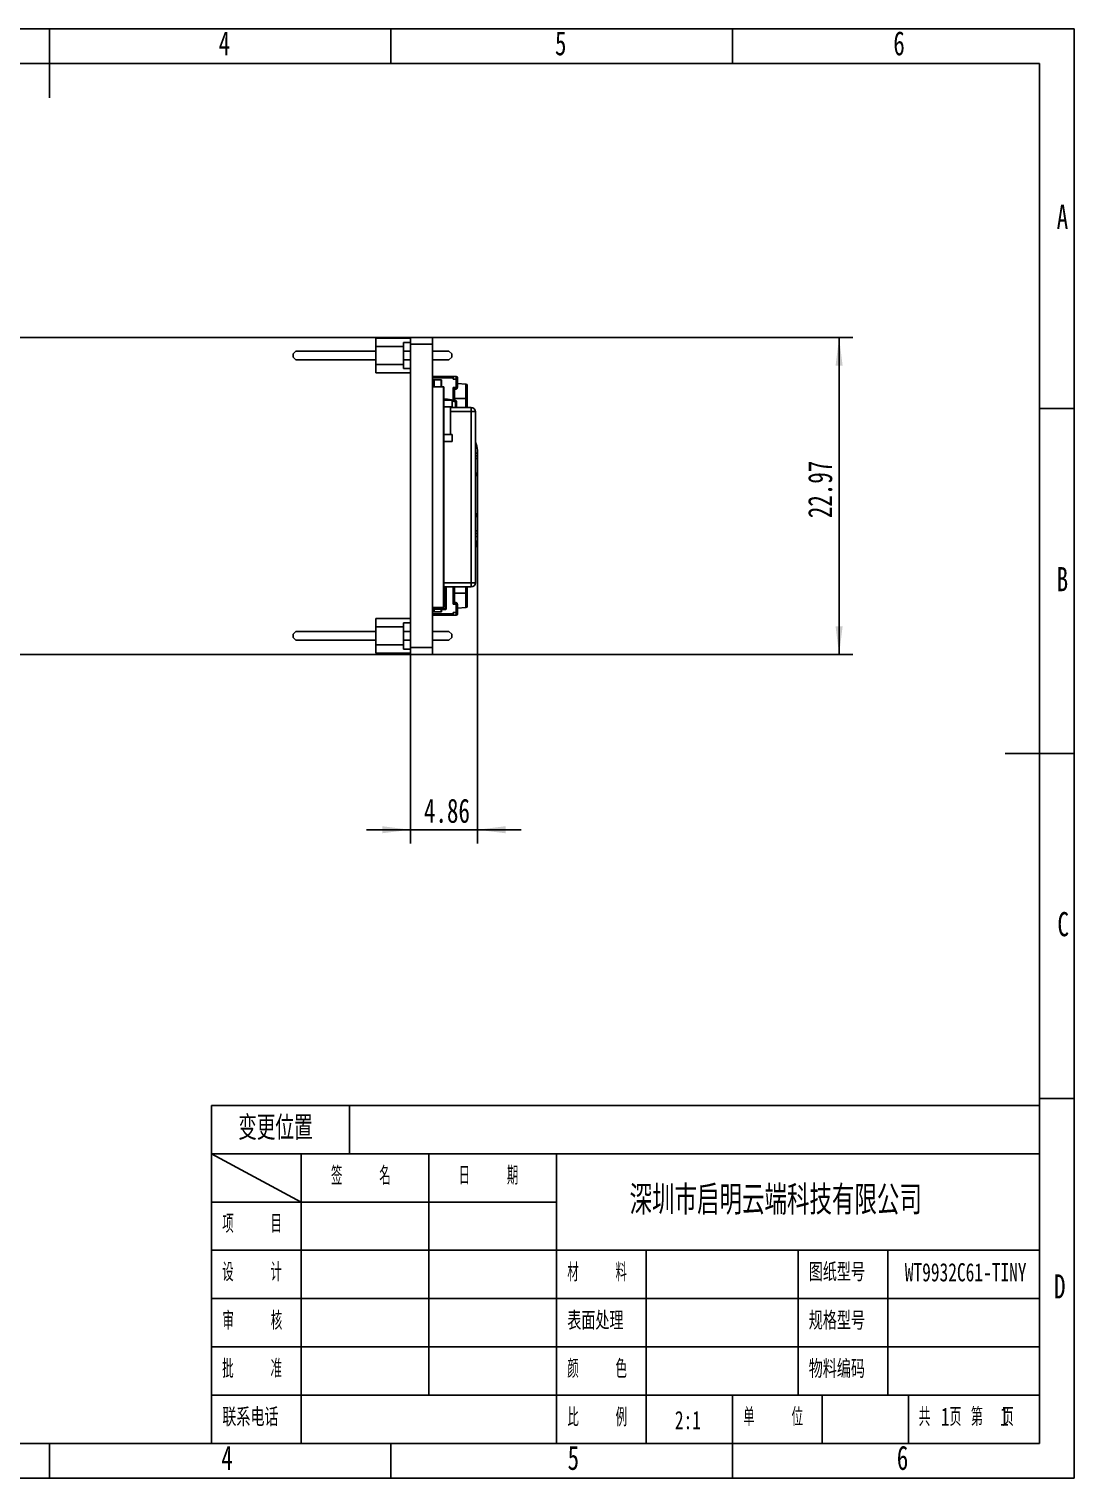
# Model space of a CAD drawing. Header units: millimetres. Extents: x 0 to 297, y 0 to 210.
# Drawn here: x 145.5 to 297, y 0 to 210 of the extents above; entities that cross this region are included whole.
import ezdxf

# ---------------------------------------------------------------- set-up
doc = ezdxf.new("R2010")
doc.units = ezdxf.units.MM
doc.linetypes.add('CENTERX2', pattern=[20.32, 12.7, -2.54, 2.54, -2.54])
doc.layers.add('图框', color=7, linetype='Continuous')
doc.styles.add('SLDTEXTSTYLE0', font='TXT', dxfattribs={"width": 0.7})
doc.styles.add('SLDTEXTSTYLE1', font='TXT', dxfattribs={"width": 0.7, "bigfont": 'bigfont'})
doc.styles.add('SLDTEXTSTYLE2', font='TXT', dxfattribs={"width": 0.566667, "bigfont": 'bigfont'})
doc.styles.add('SLDTEXTSTYLE3', font='TXT', dxfattribs={"width": 0.588889, "bigfont": 'bigfont'})
doc.dimstyles.new('SLDDIMSTYLE0', dxfattribs={"dimtxt": 3.5, "dimasz": 4.08, "dimexe": 0, "dimexo": 0.0625, "dimgap": 0.875, "dimtad": 2, "dimlfac": 0.5, "dimrnd": 1e-09, "dimzin": 12, "dimdsep": 46, "dimtxsty": 'SLDTEXTSTYLE0', "dimsah": 1, "dimcen": 0.09, "dimadec": 0, "dimazin": 3, "dimtfac": 1, "dimtofl": 0, "dimtmove": 0, "dimatfit": 3, "dimfxl": 0, "dimfrac": 2, "dimtolj": 1, "dimtzin": 12, "dimarcsym": 0})
doc.dimstyles.new('SLDDIMSTYLE1', dxfattribs={"dimtxt": 3.5, "dimasz": 4.08, "dimexe": 0, "dimexo": 0.0625, "dimgap": 0.875, "dimtad": 2, "dimlfac": 0.5, "dimrnd": 1e-09, "dimzin": 12, "dimdsep": 46, "dimtxsty": 'SLDTEXTSTYLE0', "dimsah": 1, "dimcen": 0.09, "dimadec": 0, "dimazin": 3, "dimtfac": 1, "dimtmove": 0, "dimatfit": 0, "dimfxl": 0, "dimfrac": 2, "dimtolj": 1, "dimtzin": 12, "dimarcsym": 0})

# ---------------------------------------------------------------- blocks, each defined once
blk = doc.blocks.new('_D')
at = {"layer": '图框'}
for p, q in [((122.82, 165.3), (264.95, 165.3)), ((262.95, 165.3), (262.95, 119.35)), ((122.82, 119.35), (264.95, 119.35))]:
    blk.add_line(p, q, dxfattribs=at)
for points in [[(262.95, 165.3), (262.44, 161.22), (263.46, 161.22)], [(262.95, 119.35), (263.46, 123.43), (262.44, 123.43)]]:
    blk.add_solid(points, dxfattribs=at)
at = {"layer": '图框', "insert": (258.44, 139.1), "char_height": 3.5, "attachment_point": 1, "rotation": 90, "style": 'SLDTEXTSTYLE0'}
blk.add_mtext('22.97', dxfattribs=at)
blk = doc.blocks.new('_D_5')
at = {"layer": '图框'}
for p, q in [((210.53, 136.06), (210.53, 91.95)), ((200.81, 119.35), (200.81, 91.95)), ((200.81, 93.95), (194.46, 93.95)), ((200.81, 93.95), (210.53, 93.95)), ((210.53, 93.95), (216.88, 93.95))]:
    blk.add_line(p, q, dxfattribs=at)
for points in [[(200.81, 93.95), (196.73, 94.46), (196.73, 93.44)], [(210.53, 93.95), (214.61, 93.44), (214.61, 94.46)]]:
    blk.add_solid(points, dxfattribs=at)
at = {"layer": '图框', "insert": (202.78, 98.46), "char_height": 3.5, "attachment_point": 1, "style": 'SLDTEXTSTYLE0'}
blk.add_mtext('4.86', dxfattribs=at)

msp = doc.modelspace()

# ---------------------------------------------------------------- linework, layer by layer
at = {"color": 7, "linetype": 'Continuous', "lineweight": 25}
for p, q in [((200.807, 165.181), (195.807, 165.181)), ((195.807, 165.181), (195.807, 163.981)), ((195.807, 161.381), (195.807, 163.981)), ((199.807, 163.981), (195.807, 163.981)), ((199.807, 164.581), (200.807, 164.581)), ((199.807, 163.981), (199.807, 164.581)), ((199.807, 163.981), (199.807, 161.381)), ((200.807, 164.312), (200.807, 165.303)), ((200.807, 165.303), (204.007, 165.303)), ((200.807, 164.312), (204.007, 164.312)), ((200.807, 120.344), (200.807, 164.312)), ((204.007, 164.312), (204.007, 165.303)), ((204.007, 120.344), (204.007, 164.312)), ((184.207, 163.321), (183.807, 162.921)), ((183.807, 162.921), (183.807, 162.441)), ((183.807, 162.441), (184.207, 162.041)), ((195.807, 163.321), (184.207, 163.321)), ((184.207, 162.041), (195.807, 162.041)), ((200.807, 163.321), (199.807, 163.321)), ((199.807, 162.041), (200.807, 162.041)), ((206.407, 163.321), (204.007, 163.321)), ((204.007, 162.041), (206.407, 162.041)), ((206.807, 162.921), (206.407, 163.321)), ((206.407, 162.041), (206.807, 162.441)), ((206.807, 162.441), (206.807, 162.921)), ((199.807, 161.381), (195.807, 161.381)), ((195.807, 161.381), (195.807, 160.181)), ((200.807, 160.181), (195.807, 160.181)), ((199.807, 160.781), (199.807, 161.381)), ((200.807, 160.781), (199.807, 160.781)), ((204.027, 159.638), (207.027, 159.638)), ((204.027, 159.438), (204.027, 159.638)), ((207.027, 159.638), (207.027, 159.438)), ((207.427, 159.638), (207.027, 159.638)), ((207.427, 159.238), (207.427, 159.638)), ((204.007, 159.138), (204.236, 159.138)), ((204.197, 158.158), (204.007, 158.158)), ((204.707, 158.157), (204.007, 158.157)), ((204.007, 158.144), (204.027, 158.144)), ((207.027, 159.438), (204.027, 159.438)), ((204.027, 159.438), (204.027, 159.138)), ((204.027, 158.144), (204.027, 126.144)), ((205.627, 158.144), (204.027, 158.144)), ((204.203, 158.159), (204.203, 158.157)), ((204.211, 158.159), (204.211, 158.157)), ((204.229, 158.159), (204.229, 158.157)), ((204.229, 158.159), (204.235, 158.159)), ((204.236, 159.138), (205.295, 159.138)), ((204.236, 158.159), (204.236, 158.157)), ((204.236, 158.159), (204.318, 158.159)), ((204.318, 158.159), (204.318, 158.157)), ((204.318, 158.159), (204.318, 158.157)), ((204.318, 158.159), (204.318, 158.159)), ((204.319, 158.159), (204.319, 158.157)), ((204.319, 158.159), (204.319, 158.157)), ((204.319, 158.159), (204.319, 158.157)), ((204.319, 158.159), (204.319, 158.157)), ((204.321, 158.159), (204.321, 158.157)), ((204.321, 158.159), (204.321, 158.157)), ((204.366, 158.159), (204.448, 158.159)), ((204.366, 158.159), (204.366, 158.157)), ((204.448, 158.159), (204.448, 158.157)), ((204.448, 158.159), (204.448, 158.157)), ((204.448, 158.159), (204.448, 158.159)), ((204.448, 158.159), (204.448, 158.157)), ((204.449, 158.159), (204.449, 158.157)), ((204.449, 158.159), (204.449, 158.157)), ((204.449, 158.159), (204.449, 158.157)), ((204.451, 158.159), (204.451, 158.157)), ((204.473, 158.159), (204.473, 158.157)), ((204.707, 158.158), (204.479, 158.158)), ((204.707, 158.158), (204.707, 158.157)), ((204.707, 158.157), (204.707, 158.144)), ((204.707, 158.148), (204.714, 158.144)), ((204.714, 158.144), (204.707, 158.147)), ((205.295, 159.138), (205.295, 158.144)), ((205.332, 159.138), (205.295, 159.138)), ((205.332, 158.144), (205.332, 159.138)), ((205.627, 158.144), (205.627, 126.144)), ((205.627, 158.144), (205.647, 158.144)), ((205.647, 158.144), (205.647, 156.912)), ((207.027, 159.438), (207.027, 159.238)), ((207.427, 159.238), (207.027, 159.238)), ((207.427, 158.038), (207.027, 158.038)), ((207.027, 158.038), (207.027, 156.208)), ((207.227, 158.038), (207.027, 158.038)), ((207.227, 158.038), (207.227, 156.177)), ((207.427, 157.818), (207.227, 157.818)), ((207.427, 158.038), (207.427, 159.238)), ((207.427, 159.238), (207.627, 159.238)), ((207.427, 157.818), (207.427, 158.038)), ((207.627, 159.438), (207.627, 159.238)), ((207.627, 159.238), (207.627, 158.142)), ((208.837, 158.543), (207.627, 158.607)), ((207.627, 158.142), (207.627, 158.113)), ((208.837, 156.438), (208.837, 158.543)), ((209.027, 158.344), (209.027, 155.144)), ((204.007, 156.244), (204.027, 156.244)), ((205.647, 156.912), (205.627, 156.912)), ((205.647, 151.987), (205.647, 156.912)), ((205.647, 156.334), (206.206, 156.334)), ((206.847, 156.217), (205.647, 156.217)), ((206.206, 156.334), (207.336, 156.16)), ((206.847, 156.217), (206.847, 155.217)), ((207.506, 155.962), (207.336, 155.962)), ((207.506, 155.962), (207.506, 155.144)), ((207.508, 155.508), (207.506, 155.508)), ((207.508, 155.415), (207.506, 155.415)), ((207.508, 155.508), (207.508, 155.415)), ((207.508, 155.415), (207.508, 155.381)), ((204.007, 155.344), (204.027, 155.344)), ((204.027, 154.744), (204.007, 154.744)), ((204.007, 153.714), (204.024, 153.714)), ((206.847, 155.217), (205.647, 155.217)), ((206.627, 155.217), (206.627, 151.217)), ((209.627, 155.144), (206.627, 155.144)), ((207.508, 155.381), (207.506, 155.381)), ((207.508, 155.288), (207.506, 155.288)), ((207.508, 155.275), (207.506, 155.275)), ((207.508, 155.238), (207.506, 155.238)), ((207.508, 155.202), (207.506, 155.202)), ((207.508, 155.381), (207.508, 155.288)), ((207.508, 155.202), (207.508, 155.144)), ((209.627, 154.544), (209.627, 155.144)), ((209.627, 129.744), (209.627, 154.544)), ((209.627, 154.544), (210.227, 154.544)), ((210.227, 154.544), (210.227, 129.744)), ((210.247, 154.002), (210.227, 154.002)), ((210.247, 153.744), (210.227, 153.744)), ((210.247, 153.65), (210.227, 153.65)), ((210.247, 153.392), (210.227, 153.392)), ((210.247, 153.354), (210.227, 153.354)), ((210.247, 154.002), (210.247, 153.744)), ((210.247, 153.744), (210.247, 153.65)), ((210.247, 153.65), (210.247, 153.392)), ((204.007, 153.144), (204.027, 153.144)), ((205.647, 151.987), (205.627, 151.987)), ((205.647, 148.079), (205.647, 151.987)), ((206.847, 151.217), (205.647, 151.217)), ((206.847, 151.217), (206.847, 150.217)), ((210.247, 153.252), (210.227, 153.252)), ((210.247, 153.153), (210.227, 153.153)), ((210.247, 152.895), (210.227, 152.895)), ((210.247, 152.801), (210.227, 152.801)), ((210.247, 152.543), (210.227, 152.543)), ((210.247, 152.505), (210.227, 152.505)), ((210.247, 152.403), (210.227, 152.403)), ((210.247, 152.147), (210.227, 152.147)), ((210.247, 151.953), (210.227, 151.953)), ((210.247, 151.848), (210.227, 151.848)), ((210.247, 151.825), (210.227, 151.825)), ((210.247, 151.81), (210.227, 151.81)), ((210.247, 151.461), (210.227, 151.461)), ((210.247, 151.437), (210.227, 151.437)), ((210.247, 151.383), (210.227, 151.383)), ((210.247, 151.382), (210.227, 151.382)), ((210.247, 151.325), (210.227, 151.325)), ((210.247, 153.252), (210.247, 153.172)), ((210.247, 153.153), (210.247, 152.895)), ((210.247, 152.895), (210.247, 152.801)), ((210.247, 152.801), (210.247, 152.543)), ((210.247, 152.543), (210.247, 152.523)), ((210.247, 152.147), (210.247, 151.953)), ((210.247, 151.953), (210.247, 151.848)), ((210.247, 151.848), (210.247, 151.825)), ((210.247, 151.825), (210.247, 151.81)), ((210.247, 151.81), (210.247, 151.461)), ((210.247, 151.451), (210.247, 151.437)), ((204.007, 151.144), (204.027, 151.144)), ((204.007, 149.144), (204.027, 149.144)), ((206.847, 150.217), (205.647, 150.217)), ((210.247, 151.164), (210.227, 151.164)), ((210.247, 150.915), (210.227, 150.915)), ((210.247, 150.817), (210.227, 150.817)), ((210.247, 150.797), (210.227, 150.797)), ((210.247, 150.79), (210.227, 150.79)), ((210.247, 150.52), (210.227, 150.52)), ((210.247, 150.432), (210.227, 150.432)), ((210.247, 149.877), (210.227, 149.877)), ((210.247, 149.4), (210.227, 149.4)), ((210.247, 149.14), (210.227, 149.14)), ((210.247, 151.123), (210.247, 151.092)), ((210.247, 150.883), (210.247, 150.878)), ((210.247, 150.797), (210.247, 150.79)), ((210.247, 150.79), (210.247, 150.52)), ((210.247, 150.52), (210.247, 150.432)), ((204.007, 147.144), (204.027, 147.144)), ((205.647, 148.079), (205.627, 148.079)), ((205.647, 142.608), (205.647, 148.079)), ((210.247, 148.484), (210.227, 148.484)), ((210.527, 148.14), (210.227, 148.14)), ((210.247, 147.906), (210.227, 147.906)), ((210.247, 147.694), (210.227, 147.694)), ((210.247, 147.583), (210.227, 147.583)), ((210.247, 147.028), (210.227, 147.028)), ((210.527, 148.94), (210.527, 148.54)), ((210.527, 148.54), (210.527, 148.14)), ((210.527, 148.14), (210.527, 147.74)), ((210.527, 145.1), (210.527, 147.74)), ((204.027, 146.83), (204.007, 146.83)), ((204.027, 146.2), (204.007, 146.2)), ((204.024, 145.954), (204.007, 145.954)), ((204.007, 145.744), (204.027, 145.744)), ((210.247, 146.802), (210.227, 146.802)), ((210.393, 145.493), (210.227, 145.78)), ((210.527, 145.1), (210.527, 144.993)), ((210.527, 144.993), (210.527, 140.007)), ((205.647, 142.608), (205.627, 142.608)), ((205.647, 138.427), (205.647, 142.608)), ((204.007, 139.344), (204.027, 139.344)), ((204.007, 139.144), (204.027, 139.144)), ((204.027, 139.073), (204.007, 139.073)), ((210.393, 139.507), (210.227, 139.22)), ((210.527, 139.9), (210.527, 140.007)), ((210.527, 139.9), (210.527, 137.26)), ((204.027, 138.553), (204.007, 138.553)), ((204.027, 138.534), (204.007, 138.534)), ((204.027, 138.523), (204.007, 138.523)), ((204.027, 138.023), (204.007, 138.023)), ((204.007, 137.663), (204.027, 137.663)), ((204.027, 137.553), (204.007, 137.553)), ((204.007, 137.144), (204.027, 137.144)), ((205.647, 138.427), (205.627, 138.427)), ((205.647, 127.72), (205.647, 138.427)), ((210.527, 136.86), (210.227, 136.86)), ((210.527, 136.86), (210.527, 137.26)), ((210.527, 136.46), (210.527, 136.86)), ((204.007, 135.144), (204.027, 135.144)), ((204.027, 134.786), (204.007, 134.786)), ((210.527, 136.06), (210.527, 136.46)), ((204.007, 134.16), (204.027, 134.16)), ((204.007, 133.824), (204.027, 133.824)), ((204.027, 133.57), (204.007, 133.57)), ((204.007, 133.144), (204.027, 133.144)), ((204.007, 131.144), (204.027, 131.144)), ((204.007, 131.052), (204.027, 131.052)), ((204.007, 130.252), (204.027, 130.252)), ((204.007, 130.244), (204.027, 130.244)), ((204.007, 129.244), (204.027, 129.244)), ((204.007, 129.238), (204.027, 129.238)), ((204.027, 129.182), (204.007, 129.182)), ((204.007, 128.944), (204.027, 128.944)), ((209.627, 129.144), (205.647, 129.144)), ((205.687, 129.144), (205.687, 127.283)), ((206.007, 129.144), (206.007, 125.987)), ((207.027, 129.144), (207.027, 126.644)), ((207.227, 129.144), (207.227, 126.644)), ((208.837, 126.139), (208.837, 128.244)), ((209.027, 129.144), (209.027, 126.339)), ((209.627, 129.144), (209.627, 129.744)), ((209.627, 129.744), (210.227, 129.744)), ((204.007, 128.044), (204.027, 128.044)), ((204.007, 126.144), (204.027, 126.144)), ((205.627, 126.144), (204.027, 126.144)), ((204.107, 126.036), (204.107, 126.144)), ((204.2, 126.036), (204.107, 126.036)), ((204.2, 126.036), (205.407, 125.952)), ((205.407, 126.144), (205.407, 125.952)), ((205.647, 127.72), (205.627, 127.72)), ((205.627, 126.144), (205.647, 126.144)), ((205.647, 126.144), (205.647, 127.72)), ((207.427, 126.644), (207.027, 126.644)), ((207.227, 126.644), (207.027, 126.644)), ((207.427, 126.865), (207.227, 126.865)), ((207.427, 126.644), (207.427, 126.865)), ((207.427, 125.444), (207.427, 126.644)), ((207.627, 126.569), (207.627, 126.541)), ((207.627, 126.541), (207.627, 125.444)), ((208.837, 126.139), (207.627, 126.076)), ((200.807, 124.541), (195.807, 124.541)), ((195.807, 124.541), (195.807, 123.341)), ((199.807, 123.941), (200.807, 123.941)), ((199.807, 123.341), (199.807, 123.941)), ((204.007, 125.544), (204.236, 125.544)), ((204.027, 125.544), (204.027, 125.244)), ((204.027, 125.044), (204.027, 125.244)), ((204.027, 125.244), (207.027, 125.244)), ((207.027, 125.044), (204.027, 125.044)), ((205.407, 125.852), (204.2, 125.936)), ((204.236, 125.544), (205.295, 125.544)), ((204.555, 125.042), (204.555, 125.044)), ((204.673, 125.042), (204.673, 125.044)), ((204.756, 125.042), (204.756, 125.044)), ((204.945, 125.042), (204.945, 125.044)), ((205.143, 125.042), (205.143, 125.044)), ((205.226, 125.042), (205.226, 125.044)), ((205.295, 125.86), (205.295, 125.544)), ((205.295, 125.544), (205.332, 125.544)), ((205.299, 125.042), (205.299, 125.044)), ((205.332, 125.544), (205.332, 125.857)), ((205.367, 125.042), (205.367, 125.044)), ((205.407, 125.952), (205.914, 125.987)), ((205.914, 125.887), (205.407, 125.852)), ((206.007, 125.987), (205.914, 125.987)), ((207.427, 125.444), (207.027, 125.444)), ((207.027, 125.444), (207.027, 125.244)), ((207.027, 125.244), (207.027, 125.044)), ((207.427, 125.044), (207.027, 125.044)), ((207.427, 125.044), (207.427, 125.444)), ((207.627, 125.444), (207.427, 125.444)), ((207.627, 125.444), (207.627, 125.244)), ((184.207, 122.681), (183.807, 122.281)), ((183.807, 122.281), (183.807, 121.801)), ((183.807, 121.801), (184.207, 121.401)), ((195.807, 122.681), (184.207, 122.681)), ((195.807, 120.741), (195.807, 123.341)), ((199.807, 123.341), (195.807, 123.341)), ((199.807, 123.341), (199.807, 120.741)), ((200.807, 122.681), (199.807, 122.681)), ((206.407, 122.681), (204.007, 122.681)), ((206.807, 122.281), (206.407, 122.681)), ((206.407, 121.401), (206.807, 121.801)), ((206.807, 121.801), (206.807, 122.281)), ((184.207, 121.401), (195.807, 121.401)), ((199.807, 120.741), (195.807, 120.741)), ((195.807, 120.741), (195.807, 119.541)), ((199.807, 121.401), (200.807, 121.401)), ((199.807, 120.141), (199.807, 120.741)), ((200.807, 120.141), (199.807, 120.141)), ((200.807, 120.344), (204.007, 120.344)), ((200.807, 119.353), (200.807, 120.344)), ((204.007, 121.401), (206.407, 121.401)), ((204.007, 119.353), (204.007, 120.344)), ((200.807, 119.541), (195.807, 119.541)), ((200.807, 119.353), (204.007, 119.353))]:
    msp.add_line(p, q, dxfattribs=at)
at = {"color": 8, "linetype": 'Continuous', "lineweight": 25}
for p, q in [((204.236, 159.138), (204.236, 158.159)), ((207.336, 155.962), (206.847, 156.038)), ((208.837, 156.438), (207.227, 156.438)), ((207.336, 155.144), (207.336, 155.962)), ((208.837, 155.144), (208.837, 156.438)), ((204.024, 154.744), (204.024, 153.714)), ((204.024, 153.714), (204.027, 153.714)), ((209.627, 154.544), (206.627, 154.544)), ((210.247, 148.54), (210.527, 148.54)), ((210.527, 147.74), (210.247, 147.74)), ((204.027, 146.864), (204.007, 146.864)), ((204.024, 145.954), (204.024, 145.744)), ((204.027, 145.954), (204.024, 145.954)), ((210.521, 145.1), (210.527, 145.1)), ((210.521, 139.9), (210.527, 139.9)), ((210.527, 137.26), (210.227, 137.26)), ((210.227, 136.46), (210.527, 136.46)), ((204.007, 133.804), (204.027, 133.804)), ((209.627, 129.744), (205.647, 129.744)), ((205.914, 125.987), (205.914, 129.144)), ((208.837, 128.244), (207.227, 128.244)), ((208.837, 128.244), (208.837, 129.144)), ((204.2, 126.144), (204.2, 126.036)), ((204.236, 125.934), (204.236, 125.544))]:
    msp.add_line(p, q, dxfattribs=at)
at = {"color": 7, "linetype": 'Continuous', "lineweight": 25}
for centre, radius, start, end in [((207.427, 159.438), 0.2, 0, 90), ((208.827, 158.344), 0.2, 0, 87), ((207.002, 156.061), 0.348, 343.5119, 16.4881), ((207.306, 155.962), 0.2, 0, 81.25384), ((204.037, 153.714), 0.03, 180, 250.52987), ((209.627, 154.544), 0.6, 0, 90), ((208.027, 148.94), 2.5, 0, 28.35763), ((204.037, 146.864), 0.03, 180, 250.52987), ((204.037, 145.954), 0.03, 109.47013, 180), ((209.527, 144.993), 1, 0, 30), ((209.527, 140.007), 1, 330, 0), ((208.027, 136.06), 2.5, 331.64237, 0), ((209.627, 129.744), 0.6, 270, 0), ((204.207, 126.036), 0.1, 180, 266), ((204.559, 125.986), 0.363, 172.10192, 187.89808), ((208.827, 126.339), 0.2, 273, 0), ((205.554, 125.937), 0.363, 352.10192, 7.89808), ((205.907, 125.987), 0.1, 274, 0), ((207.427, 125.244), 0.2, 270, 0)]:
    msp.add_arc(centre, radius, start, end, dxfattribs=at)
at = {"color": 8, "linetype": 'Continuous', "lineweight": 25}
for centre, start, end in [((204.037, 153.714), 179.9904, 250.49421), ((204.054, 153.714), 179.9992, 204.46898), ((204.037, 145.954), 109.50579, 180.0096), ((204.054, 145.954), 155.53102, 180.0008)]:
    msp.add_arc(centre, 0.03, start, end, dxfattribs=at)
at = {"color": 7, "linetype": 'Continuous', "lineweight": 25}
for points, knots in [([(204.211, 158.159), (204.211, 158.159), (204.212, 158.159), (204.216, 158.159), (204.222, 158.159), (204.227, 158.159), (204.229, 158.159)], [0, 0, 0, 0, 0.2422578, 0.4951393, 0.7266216, 1, 1, 1, 1]), ([(207.427, 158.038), (207.445, 158.039), (207.484, 158.041), (207.539, 158.054), (207.587, 158.077), (207.62, 158.107), (207.625, 158.131), (207.627, 158.142)], [0, 0, 0, 0, 0.1665793, 0.34951, 0.5447902, 0.7786668, 1, 1, 1, 1]), ([(207.427, 157.818), (207.444, 157.82), (207.478, 157.823), (207.529, 157.855), (207.581, 157.915), (207.617, 158.005), (207.627, 158.077), (207.627, 158.112), (207.627, 158.113)], [0, 0, 0, 0, 0.12751784, 0.25424491, 0.44481875, 0.72912559, 0.98992073, 1, 1, 1, 1]), ([(206.206, 156.334), (206.206, 156.334), (206.206, 156.334), (206.206, 156.334), (206.206, 156.334)], [0, 0, 0, 0, 0.5596319, 1, 1, 1, 1]), ([(206.206, 156.334), (206.207, 156.33), (206.211, 156.322), (206.212, 156.274), (206.211, 156.232), (206.21, 156.217)], [0, 0, 0, 0, 0.3725103, 0.77365146, 1, 1, 1, 1]), ([(210.247, 153.354), (210.247, 153.353), (210.247, 153.35), (210.247, 153.321), (210.247, 153.278), (210.247, 153.252)], [0, 0, 0, 0, 0.2976353, 0.5731063, 1, 1, 1, 1]), ([(210.247, 152.505), (210.247, 152.504), (210.247, 152.501), (210.247, 152.472), (210.247, 152.429), (210.247, 152.403)], [0, 0, 0, 0, 0.2976353, 0.5731063, 1, 1, 1, 1]), ([(210.247, 152.403), (210.247, 152.361), (210.247, 152.283), (210.247, 152.19), (210.247, 152.147)], [0, 0, 0, 0, 0.5410323, 1, 1, 1, 1]), ([(210.247, 151.437), (210.247, 151.428), (210.247, 151.41), (210.247, 151.388), (210.247, 151.385), (210.247, 151.383)], [0, 0, 0, 0, 0.2922052, 0.5640015, 1, 1, 1, 1]), ([(210.247, 151.325), (210.247, 151.298), (210.247, 151.246), (210.247, 151.191), (210.247, 151.164)], [0, 0, 0, 0, 0.5165921, 1, 1, 1, 1]), ([(210.247, 151.164), (210.247, 151.111), (210.247, 151.017), (210.247, 150.946), (210.247, 150.915)], [0, 0, 0, 0, 0.5681367, 1, 1, 1, 1]), ([(210.247, 150.915), (210.247, 150.884), (210.247, 150.825), (210.247, 150.82), (210.247, 150.817)], [0, 0, 0, 0, 0.5359162, 1, 1, 1, 1]), ([(210.247, 147.694), (210.247, 147.673), (210.247, 147.636), (210.247, 147.599), (210.247, 147.583)], [0, 0, 0, 0, 0.56009844, 1, 1, 1, 1]), ([(205.687, 127.283), (205.685, 127.269), (205.682, 127.243), (205.665, 127.215), (205.649, 127.205), (205.647, 127.203)], [0, 0, 0, 0, 0.4660102, 0.9260696, 1, 1, 1, 1]), ([(207.627, 126.569), (207.627, 126.571), (207.627, 126.606), (207.617, 126.678), (207.581, 126.767), (207.529, 126.827), (207.478, 126.859), (207.444, 126.863), (207.427, 126.865)], [0, 0, 0, 0, 0.0100793, 0.2708744, 0.5551813, 0.7457551, 0.8724822, 1, 1, 1, 1]), ([(207.627, 126.541), (207.623, 126.555), (207.616, 126.585), (207.563, 126.62), (207.495, 126.641), (207.449, 126.643), (207.427, 126.644)], [0, 0, 0, 0, 0.28465831, 0.58146488, 0.80172099, 1, 1, 1, 1]), ([(205.407, 125.852), (205.407, 125.854), (205.407, 125.857), (205.407, 125.884), (205.407, 125.918), (205.407, 125.941), (205.407, 125.952)], [0, 0, 0, 0, 0.2704823, 0.5623519, 0.7895056, 1, 1, 1, 1])]:
    msp.add_open_spline(points, degree=3, knots=knots, dxfattribs=at)
at = {"layer": '图框'}
for p, q in [((0, 210), (297, 210)), ((198, 210), (198, 205)), ((247.5, 210), (247.5, 205)), ((297, 0), (297, 210)), ((297, 155), (292, 155)), ((297, 55), (292, 55)), ((172, 54), (172, 47)), ((172, 54), (292, 54)), ((172, 54), (222, 54)), ((172, 54), (192, 54)), ((192, 54), (192, 47)), ((172, 47), (222, 47)), ((172, 47), (172, 40)), ((172, 47), (185, 47)), ((185, 40), (172, 47)), ((185, 40), (185, 47)), ((203.5, 40), (203.5, 47)), ((222, 47), (292, 47)), ((222, 47), (222, 5)), ((172, 40), (172, 33)), ((185, 40), (172, 40)), ((185, 19), (185, 40)), ((185, 40), (222, 40)), ((203.5, 40), (203.5, 12)), ((172, 33), (292, 33)), ((172, 33), (172, 26)), ((222, 33), (257, 33)), ((222, 33), (235, 33)), ((235, 33), (235, 26)), ((257, 33), (257, 12)), ((257, 33), (270, 33)), ((257, 33), (270, 33)), ((270, 33), (270, 26)), ((172, 26), (292, 26)), ((172, 26), (172, 19)), ((235, 26), (235, 19)), ((270, 26), (270, 19)), ((172, 19), (292, 19)), ((172, 19), (172, 12)), ((185, 19), (185, 12)), ((235, 19), (235, 12)), ((270, 19), (270, 12)), ((172, 12), (292, 12)), ((172, 12), (172, 5)), ((185, 12), (185, 5)), ((235, 12), (235, 5)), ((247.5, 5), (247.5, 12)), ((247.5, 12), (260.5, 12)), ((260.5, 12), (260.5, 5)), ((273, 5), (273, 12)), ((292, 5), (172, 5)), ((198, 0), (198, 5)), ((235, 5), (247.5, 5)), ((247.5, 0), (247.5, 5)), ((260.5, 5), (273, 5)), ((0, 0), (297, 0))]:
    msp.add_line(p, q, dxfattribs=at)
at = {"layer": '图框', "linetype": 'CENTERX2'}
for p, q in [((148.5, 210), (148.5, 205)), ((198, 210), (198, 205)), ((247.5, 210), (247.5, 205))]:
    msp.add_line(p, q, dxfattribs=at)
at = {"layer": '图框', "lineweight": 25}
for p, q in [((148.5, 210), (148.5, 200)), ((297, 105), (287, 105)), ((5, 5), (292, 5)), ((148.5, 0), (148.5, 5))]:
    msp.add_line(p, q, dxfattribs=at)
at = {"layer": '图框', "linetype": 'Continuous', "lineweight": 25}
for p in [(5, 205), (292, 5)]:
    msp.add_line(p, (292, 205), dxfattribs=at)

# ---------------------------------------------------------------- texts
at = {"layer": '图框'}
for s, insert, char_height, attachment_point, style in [('4', (173.853, 209.683), 3.5, 2, 'SLDTEXTSTYLE0'), ('5', (222.599, 209.683), 3.5, 2, 'SLDTEXTSTYLE0'), ('6', (271.639, 209.683), 3.5, 2, 'SLDTEXTSTYLE0'), ('A', (295.32, 184.518), 3.5, 2, 'SLDTEXTSTYLE0'), ('B', (295.32, 132.018), 3.5, 2, 'SLDTEXTSTYLE0'), ('C', (295.427, 82.018), 3.5, 2, 'SLDTEXTSTYLE0'), ('变更位置', (175.859, 52.503), 3.5, 1, 'SLDTEXTSTYLE1'), ('签    名', (189.307, 45.134), 2.6458, 1, 'SLDTEXTSTYLE2'), ('日    期', (207.807, 45.163), 2.6458, 1, 'SLDTEXTSTYLE2'), ('深圳市启明云端科技有限公司', (232.573, 42.409), 4.23333, 1, 'SLDTEXTSTYLE1'), ('项    目', (173.552, 38.168), 2.6458, 1, 'SLDTEXTSTYLE2'), ('设    计', (173.543, 31.169), 2.6458, 1, 'SLDTEXTSTYLE2'), ('材    料', (223.557, 31.144), 2.6458, 1, 'SLDTEXTSTYLE2'), ('图纸型号', (258.551, 31.169), 2.6458, 1, 'SLDTEXTSTYLE1'), ('WT9932C61-TINY', (272.471, 31.144), 2.64583, 1, 'SLDTEXTSTYLE0'), ('D', (294.93, 29.518), 3.5, 2, 'SLDTEXTSTYLE0'), ('审    核', (173.587, 24.125), 2.6458, 1, 'SLDTEXTSTYLE2'), ('表面处理', (223.557, 24.133), 2.6458, 1, 'SLDTEXTSTYLE1'), ('规格型号', (258.551, 24.132), 2.6458, 1, 'SLDTEXTSTYLE1'), ('批    准', (173.543, 17.169), 2.6458, 1, 'SLDTEXTSTYLE2'), ('颜    色', (223.556, 17.154), 2.6458, 1, 'SLDTEXTSTYLE2'), ('物料编码', (258.551, 17.132), 2.6458, 1, 'SLDTEXTSTYLE1'), ('联系电话', (173.554, 10.153), 2.6458, 1, 'SLDTEXTSTYLE1'), ('比    例', (223.573, 10.138), 2.6458, 1, 'SLDTEXTSTYLE2'), ('2:1', (239.148, 9.718), 2.6458, 1, 'SLDTEXTSTYLE0'), ('单    位', (249.073, 10.171), 2.6458, 1, 'SLDTEXTSTYLE2'), ('共  页 第  页', (274.474, 10.171), 2.6458, 1, 'SLDTEXTSTYLE3'), ('1', (277.713, 10.211), 2.646, 1, 'SLDTEXTSTYLE0'), ('1', (286.268, 10.223), 2.646, 1, 'SLDTEXTSTYLE0'), ('4', (174.238, 4.683), 3.5, 2, 'SLDTEXTSTYLE0'), ('5', (224.431, 4.683), 3.5, 2, 'SLDTEXTSTYLE0'), ('6', (272.15, 4.683), 3.5, 2, 'SLDTEXTSTYLE0')]:
    msp.add_mtext(s, dxfattribs=dict(at, insert=insert, char_height=char_height, attachment_point=attachment_point, style=style))

# ---------------------------------------------------------------- dimensions: what is measured, and where the dimension line sits
dim = msp.add_linear_dim(base=(262.9527, 119.3533), p1=(122.8242, 165.3026), p2=(122.8242, 119.3533), angle=90, dimstyle='SLDDIMSTYLE0', dxfattribs=at)
dim.commit()
dim.dimension.update_dxf_attribs({"geometry": '_D', "text_midpoint": (262.9527, 142.9329), "dimtype": 160})
dim = msp.add_linear_dim(base=(210.527, 93.949), p1=(200.807, 119.353), p2=(210.527, 136.06), dimstyle='SLDDIMSTYLE1', dxfattribs=at)
dim.commit()
dim.dimension.update_dxf_attribs({"geometry": '_D_5', "text_midpoint": (205.841, 93.949), "dimtype": 160})

doc.saveas('drawing.dxf')
